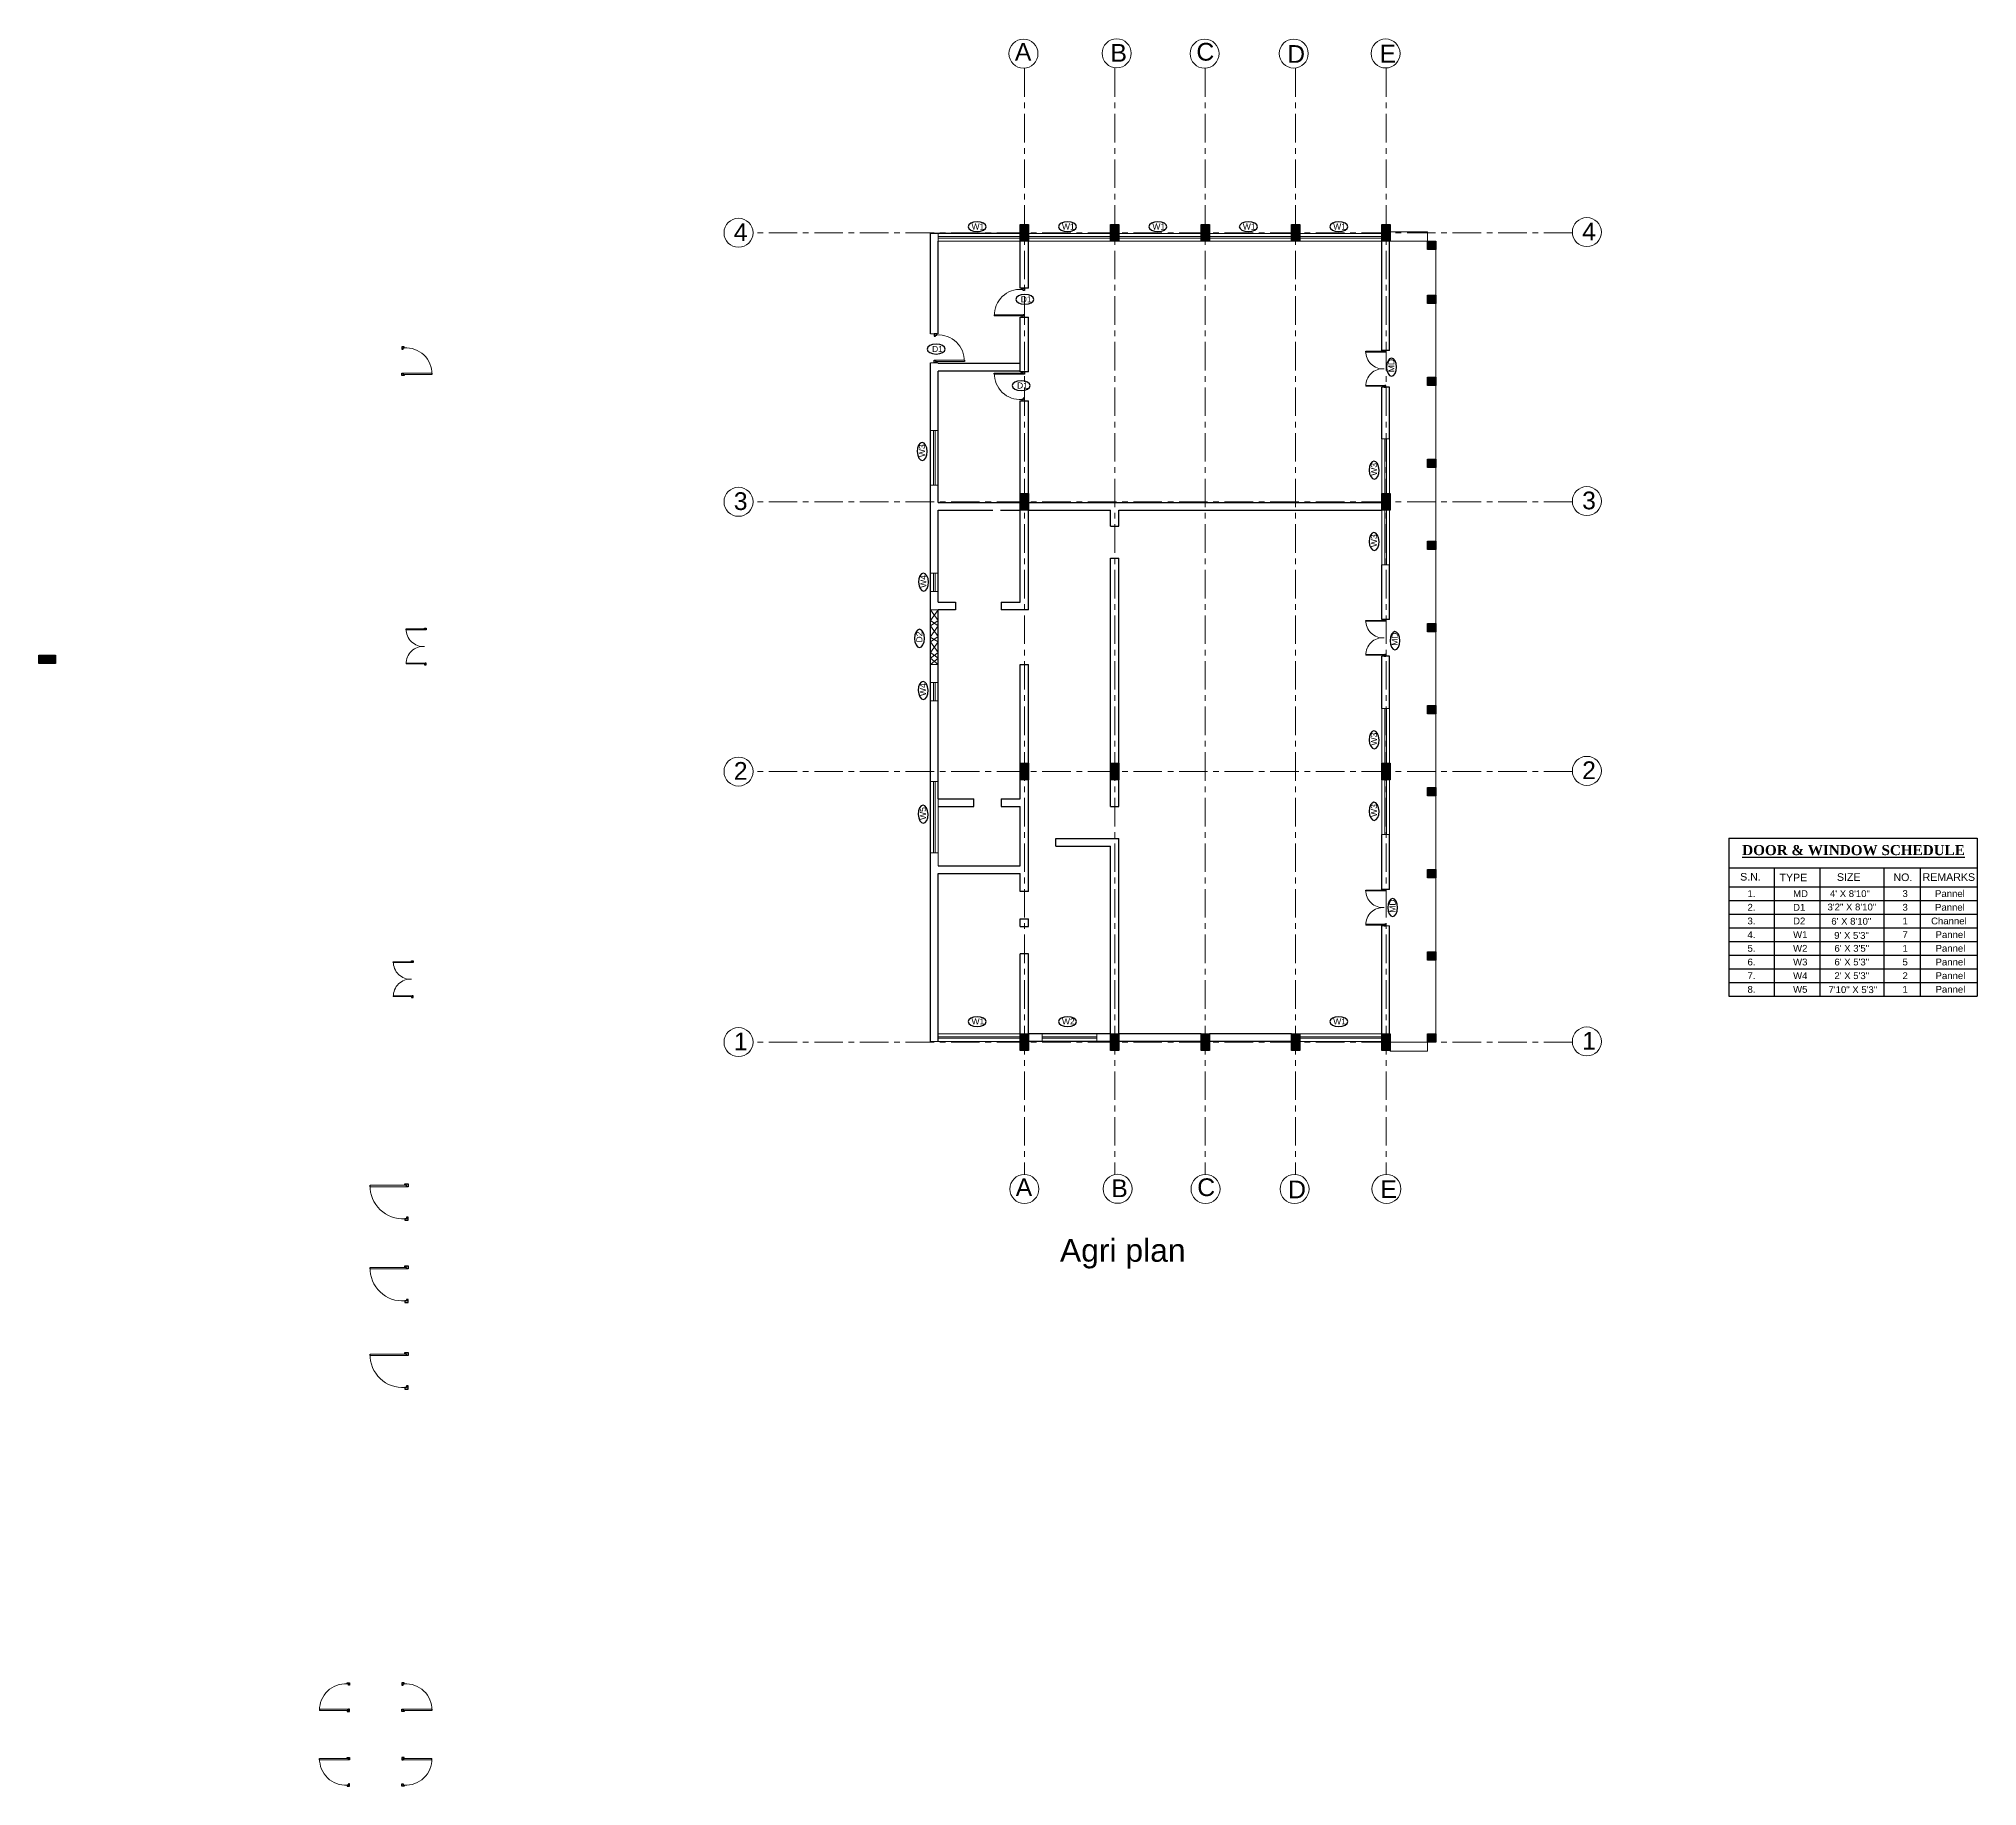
# Model space of a CAD drawing. Header units: inches. Extents: x -6800 to 96653, y -25814 to 17379.
# Drawn here: x 2378 to 4929, y -5279 to -2980 of the extents above; entities that cross this region are included whole.
import ezdxf

# ---------------------------------------------------------------- set-up
doc = ezdxf.new("R2010")
doc.units = ezdxf.units.IN
doc.header["$MEASUREMENT"] = 0
doc.linetypes.add('CENTER', pattern=[2, 1.25, -0.25, 0.25, -0.25])
for name, color, linetype, lineweight in [('Cent line', 54, 'CENTER', 9), ('Column', 101, 'Continuous', 30), ('Door', 20, 'Continuous', 20), ('passage', 42, 'Continuous', 20), ('Stairs', 60, 'Continuous', 13), ('text', 31, 'Continuous', 13), ('Wall', 90, 'Continuous', 30), ('Win ele', 211, 'Continuous', 15), ('Window', 140, 'Continuous', 13)]:
    doc.layers.add(name, color=color, linetype=linetype, lineweight=lineweight)
doc.styles.get("Standard").update_dxf_attribs({"font": 'arial.ttf'})

# ---------------------------------------------------------------- blocks, each defined once
blk = doc.blocks.new('c')
at = {"layer": 'Column'}
h = blk.add_hatch(color=256, dxfattribs=at)
h.dxf.hatch_style = 1
h.paths.add_polyline_path([(2389, -3824.1), (2400, -3824.1), (2400, -3802.1), (2389, -3802.1)])
blk.add_lwpolyline([(2389, -3802.1), (2400, -3802.1), (2400, -3824.1), (2389, -3824.1)], close=True, dxfattribs=at)
blk = doc.blocks.new('D1')
at = {"transparency": 33554508}
h = blk.add_hatch(color=4, dxfattribs=at)
h.dxf.hatch_style = 1
h.paths.add_polyline_path([(579.6, -15.7), (581.1, -15.7), (581.1, -14.2), (578.1, -14.2), (578.1, -17.2), (579.6, -17.2)])
h.paths.add_polyline_path([(612.6, -15.7), (612.6, -17.2), (614.1, -17.2), (614.1, -14.2), (611.1, -14.2), (611.1, -15.7)])
for p, q in [((578.1, -17.2), (578.1, -14.2)), ((578.1, -14.2), (581.1, -14.2)), ((579.6, -17.2), (578.1, -17.2)), ((581.1, -15.7), (579.6, -15.7)), ((579.6, -15.7), (579.6, -17.2)), ((581.1, -14.2), (581.1, -15.7)), ((614.1, -14.2), (611.1, -14.2)), ((611.1, -14.2), (611.1, -15.7)), ((611.1, -15.7), (612.6, -15.7)), ((612.6, -15.7), (612.6, -17.2)), ((612.6, -17.2), (614.1, -17.2)), ((614.1, -17.2), (614.1, -14.2)), ((611.1, -51.7), (612.6, -51.7))]:
    blk.add_line(p, q)
at = {"layer": 'Door'}
for p, q in [((611.1, -15.7), (611.1, -51.7)), ((612.6, -51.7), (612.6, -15.7))]:
    blk.add_line(p, q, dxfattribs=at)
blk.add_arc((611.8, -19.4), 32.3, 176.1244, 271.3295, dxfattribs=at)
blk = doc.blocks.new('ext col2')
at = {"layer": 'Column'}
h = blk.add_hatch(color=256, dxfattribs=at)
h.dxf.hatch_style = 1
h.paths.add_polyline_path([(-33.9, -32.7), (-33.9, -21.7), (-44.9, -21.7), (-44.9, -32.7)])
blk.add_lwpolyline([(-44.9, -21.7), (-33.9, -21.7), (-33.9, -32.7), (-44.9, -32.7)], close=True, dxfattribs=at)

msp = doc.modelspace()

# ---------------------------------------------------------------- linework, layer by layer
for p, q in [((4124.5, -3392.2), (4124.5, -3391.1)), ((4148.5, -3390.1), (4150.6, -3390.1)), ((4148.5, -3391.1), (4148.5, -3390.1)), ((4149.5, -3391.1), (4148.5, -3391.1)), ((4149.5, -3392.2), (4149.5, -3391.1)), ((4150.6, -3392.2), (4149.5, -3392.2)), ((4150.6, -3390.1), (4150.6, -3392.2)), ((4124.5, -3436), (4124.5, -3437)), ((4149.5, -3437), (4148.5, -3437)), ((4148.5, -3437), (4148.5, -3438.1)), ((4148.5, -3438.1), (4150.6, -3438.1)), ((4150.6, -3436), (4149.5, -3436)), ((4149.5, -3436), (4149.5, -3437)), ((4150.6, -3438.1), (4150.6, -3436)), ((4124.5, -3746.2), (4124.5, -3745.1)), ((4148.5, -3744.1), (4150.6, -3744.1)), ((4148.5, -3745.1), (4148.5, -3744.1)), ((4149.5, -3745.1), (4148.5, -3745.1)), ((4149.5, -3746.2), (4149.5, -3745.1)), ((4150.6, -3746.2), (4149.5, -3746.2)), ((4150.6, -3744.1), (4150.6, -3746.2)), ((2861.7, -3757.6), (2861.7, -3756.5)), ((2885.7, -3755.5), (2887.8, -3755.5)), ((2885.7, -3756.5), (2885.7, -3755.5)), ((2886.7, -3756.5), (2885.7, -3756.5)), ((2886.7, -3757.6), (2886.7, -3756.5)), ((2887.8, -3757.6), (2886.7, -3757.6)), ((2887.8, -3755.5), (2887.8, -3757.6)), ((4124.5, -3790), (4124.5, -3791)), ((4149.5, -3791), (4148.5, -3791)), ((4148.5, -3791), (4148.5, -3792.1)), ((4148.5, -3792.1), (4150.6, -3792.1)), ((4150.6, -3790), (4149.5, -3790)), ((4149.5, -3790), (4149.5, -3791)), ((4150.6, -3792.1), (4150.6, -3790)), ((2861.7, -3801.4), (2861.7, -3802.5)), ((2886.7, -3802.5), (2885.7, -3802.5)), ((2885.7, -3802.5), (2885.7, -3803.5)), ((2885.7, -3803.5), (2887.8, -3803.5)), ((2887.8, -3801.4), (2886.7, -3801.4)), ((2886.7, -3801.4), (2886.7, -3802.5)), ((2887.8, -3803.5), (2887.8, -3801.4)), ((4124.5, -4101.2), (4124.5, -4100.1)), ((4148.5, -4099.1), (4150.6, -4099.1)), ((4148.5, -4100.1), (4148.5, -4099.1)), ((4149.5, -4100.1), (4148.5, -4100.1)), ((4149.5, -4101.2), (4149.5, -4100.1)), ((4150.6, -4101.2), (4149.5, -4101.2)), ((4150.6, -4099.1), (4150.6, -4101.2)), ((4124.5, -4145), (4124.5, -4146)), ((4149.5, -4146), (4148.5, -4146)), ((4148.5, -4146), (4148.5, -4147.1)), ((4148.5, -4147.1), (4150.6, -4147.1)), ((4150.6, -4145), (4149.5, -4145)), ((4149.5, -4145), (4149.5, -4146)), ((4150.6, -4147.1), (4150.6, -4145)), ((2844.6, -4195.3), (2844.6, -4194.3)), ((2868.6, -4193.2), (2870.7, -4193.2)), ((2868.6, -4194.3), (2868.6, -4193.2)), ((2869.6, -4194.3), (2868.6, -4194.3)), ((2869.6, -4195.3), (2869.6, -4194.3)), ((2870.7, -4195.3), (2869.6, -4195.3)), ((2870.7, -4193.2), (2870.7, -4195.3)), ((2844.6, -4239.1), (2844.6, -4240.2)), ((2869.6, -4240.2), (2868.6, -4240.2)), ((2868.6, -4240.2), (2868.6, -4241.2)), ((2868.6, -4241.2), (2870.7, -4241.2)), ((2870.7, -4239.1), (2869.6, -4239.1)), ((2869.6, -4239.1), (2869.6, -4240.2)), ((2870.7, -4241.2), (2870.7, -4239.1))]:
    msp.add_line(p, q)
at = {"transparency": 33554687}
for p, q in [((4602.1, -4031.6), (4929.1, -4031.6)), ((4602.1, -4031.6), (4602.1, -4239.7)), ((4929.1, -4031.6), (4929.1, -4239.7)), ((4602.1, -4070.6), (4929.1, -4070.6)), ((4662.1, -4070.6), (4662.1, -4239.7)), ((4722.1, -4070.6), (4722.1, -4239.7)), ((4806.1, -4070.6), (4806.1, -4239.7)), ((4854.1, -4070.6), (4854.1, -4239.7)), ((4602.1, -4095.6), (4929.1, -4095.6)), ((4602.1, -4113.7), (4929.1, -4113.7)), ((4602.1, -4131.7), (4929.1, -4131.7)), ((4602.1, -4149.7), (4929.1, -4149.7)), ((4602.1, -4167.7), (4929.1, -4167.7)), ((4602.1, -4185.7), (4929.1, -4185.7)), ((4602.1, -4203.7), (4929.1, -4203.7)), ((4602.1, -4203.7), (4929.1, -4203.7)), ((4602.1, -4221.7), (4929.1, -4221.7)), ((4602.1, -4221.7), (4929.1, -4221.7)), ((4602.1, -4239.7), (4929.1, -4239.7))]:
    msp.add_line(p, q, dxfattribs=at)
at = {"extrusion": (0, 0, -1)}
for centre, major_axis in [((3612.9, -3227.1), (11.9, 0)), ((3731.9, -3227.1), (11.9, 0)), ((3850.9, -3227.1), (11.9, 0)), ((3969.9, -3227.1), (11.9, 0)), ((4088.9, -3227.1), (11.9, 0)), ((3675.7, -3322.8), (11.9, 0)), ((3559, -3388.2), (11.9, 0)), ((4158.3, -3411.9), (0, 11.9)), ((3670.9, -3436.3), (11.9, 0)), ((3540.7, -3523), (-0.2, 11.9)), ((4135.4, -3547.4), (-0.2, 11.9)), ((4135.4, -3641.4), (-0.2, 11.9)), ((3542.4, -3694.9), (-0.2, 11.9)), ((3537.1, -3768.8), (0, 11.9)), ((4162.8, -3771.9), (0, 11.9)), ((3541.9, -3837.3), (-0.2, 11.9)), ((4135.4, -3902.4), (-0.2, 11.9)), ((3541.9, -4000.3), (-0.2, 11.9)), ((4135.4, -3996.4), (-0.2, 11.9)), ((4159.8, -4123.1), (0, 11.9)), ((3612.9, -4273.1), (11.9, 0)), ((3731.9, -4273.1), (11.9, 0)), ((4088.9, -4273.1), (11.9, 0))]:
    msp.add_ellipse(centre, major_axis=major_axis, ratio=0.54409, dxfattribs=at)
at = {"layer": 'Cent line', "ltscale": 30, "transparency": 33554643}
for p, q in [((3675.1, -3018.7), (3675.1, -4474.3)), ((3794.1, -3018.7), (3794.1, -4474.3)), ((3913.1, -3018.7), (3913.1, -4474.3)), ((4032.1, -3018.7), (4032.1, -4474.3)), ((4151.1, -3018.7), (4151.1, -4474.3)), ((4396.2, -3235.1), (3318, -3235.1)), ((4396.2, -3589.1), (3318, -3589.1)), ((4396.2, -3944.1), (3318, -3944.1)), ((4396.2, -4300.1), (3318, -4300.1))]:
    msp.add_line(p, q, dxfattribs=at)
at = {"layer": 'Door'}
for p, q in [((4124.5, -3391.1), (4149.5, -3391.1)), ((4149.5, -3392.2), (4124.5, -3392.2)), ((4149.5, -3436), (4124.5, -3436)), ((4124.5, -3437), (4149.5, -3437)), ((3551.6, -3803.1), (3551.6, -3731.1)), ((3551.6, -3731.1), (3561.6, -3731.1)), ((3561.6, -3731.1), (3551.6, -3745.2)), ((3551.6, -3731.1), (3561.6, -3745.2)), ((3551.6, -3745.2), (3561.6, -3752.3)), ((3561.6, -3745.2), (3551.6, -3752.3)), ((3561.6, -3731.1), (3561.6, -3803.1)), ((4124.5, -3745.1), (4149.5, -3745.1)), ((4149.5, -3746.2), (4124.5, -3746.2)), ((2861.7, -3756.5), (2886.7, -3756.5)), ((2886.7, -3757.6), (2861.7, -3757.6)), ((3561.6, -3752.3), (3551.1, -3767.1)), ((3551.1, -3767.1), (3561.6, -3773.5)), ((3551.6, -3752.3), (3561.6, -3766.4)), ((3561.6, -3766.4), (3551.6, -3773.5)), ((3561.6, -3773.5), (3551.6, -3787.6)), ((3551.6, -3773.5), (3561.6, -3787.6)), ((3551.6, -3787.6), (3561.6, -3794.7)), ((3561.6, -3787.6), (3551.6, -3794.7)), ((3561.6, -3794.7), (3551.6, -3803.1)), ((3551.6, -3794.7), (3561.6, -3803.1)), ((4149.5, -3790), (4124.5, -3790)), ((4124.5, -3791), (4149.5, -3791)), ((2886.7, -3801.4), (2861.7, -3801.4)), ((2861.7, -3802.5), (2886.7, -3802.5)), ((3561.6, -3803.1), (3551.6, -3803.1)), ((4124.5, -4100.1), (4149.5, -4100.1)), ((4149.5, -4101.2), (4124.5, -4101.2)), ((4149.5, -4145), (4124.5, -4145)), ((4124.5, -4146), (4149.5, -4146)), ((2844.6, -4194.3), (2869.6, -4194.3)), ((2869.6, -4195.3), (2844.6, -4195.3)), ((2869.6, -4239.1), (2844.6, -4239.1)), ((2844.6, -4240.2), (2869.6, -4240.2))]:
    msp.add_line(p, q, dxfattribs=at)
for centre, start, end in [((4147, -3391.7), 178.6705, 273.8756), ((4147, -3436.5), 86.1244, 181.3295), ((4147, -3745.7), 178.6705, 273.8756), ((2884.1, -3757.1), 178.6705, 273.8756), ((4147, -3790.5), 86.1244, 181.3295), ((2884.1, -3801.9), 86.1244, 181.3295), ((4147, -4100.7), 178.6705, 273.8756), ((4147, -4145.5), 86.1244, 181.3295), ((2867.1, -4194.8), 178.6705, 273.8756), ((2867.1, -4239.7), 86.1244, 181.3295)]:
    msp.add_arc(centre, 22.5, start, end, dxfattribs=at)
at = {"layer": 'passage'}
for p, q in [((4216.6, -3317.1), (4216.6, -3257.1)), ((4216.6, -3425.1), (4216.6, -3328.1)), ((4216.6, -3533.1), (4216.6, -3436.1)), ((4216.6, -3641.1), (4216.6, -3544.1)), ((4216.6, -3749.1), (4216.6, -3652.1)), ((4216.6, -3857.1), (4216.6, -3760.1)), ((4216.6, -3965.1), (4216.6, -3868.1)), ((4216.6, -4073.1), (4216.6, -3976.1)), ((4216.6, -4181.1), (4216.6, -4084.1)), ((4216.6, -4289.1), (4216.6, -4192.1))]:
    msp.add_line(p, q, dxfattribs=at)
at = {"layer": 'Stairs'}
for p, q in [((4205.6, -3234.1), (4156.6, -3234.1)), ((4205.6, -3234.1), (4205.6, -3246.1)), ((4205.6, -3246.1), (4156.6, -3246.1)), ((4205.6, -4300.1), (4156.6, -4300.1)), ((4156.6, -4312.1), (4156.6, -4311.1)), ((4205.6, -4312.1), (4205.6, -4300.1)), ((4205.6, -4312.1), (4156.6, -4312.1))]:
    msp.add_line(p, q, dxfattribs=at)
at = {"layer": 'text'}
for centre in [(3673.9, -2999.4), (3796.6, -2999), (3912.3, -2999.4), (4029.6, -2999.3), (4150.5, -2999.2), (3298.9, -3235.1), (4415.4, -3234.2), (3298.9, -3589.1), (4415.4, -3588.2), (3298.9, -3944.1), (4415.4, -3943.2), (3298.9, -4300.1), (4415.4, -4299.2), (3675.1, -4493.4), (3797.8, -4493.1), (3913.5, -4493.4), (4030.7, -4493.4), (4151.6, -4493.3)]:
    msp.add_circle(centre, 19.1, dxfattribs=at)
at = {"layer": 'Wall'}
for p, q in [((3669.6, -3236.1), (3551.6, -3236.1)), ((3551.6, -3368.1), (3551.6, -3236.1)), ((3561.6, -3368.1), (3561.6, -3246.1)), ((3669.6, -3308.1), (3669.6, -3246.1)), ((3680.6, -3308.1), (3680.6, -3246.1)), ((4145.6, -3390.1), (4145.6, -3246.1)), ((4155.6, -3390.1), (4155.6, -3246.1)), ((3680.6, -3308.1), (3669.6, -3308.1)), ((3669.6, -3346.1), (3680.6, -3346.1)), ((3669.6, -3418.1), (3669.6, -3346.1)), ((3680.6, -3418.1), (3680.6, -3346.1)), ((4155.6, -3390.1), (4145.6, -3390.1)), ((3551.6, -4299.1), (3551.6, -3406.1)), ((3669.6, -3407.1), (3561.6, -3407.1)), ((3669.6, -3417.1), (3561.6, -3417.1)), ((3561.6, -3590.1), (3561.6, -3417.1)), ((3680.6, -3418.1), (3669.6, -3418.1)), ((4155.6, -3438.1), (4145.6, -3438.1)), ((4145.6, -3506.1), (4145.6, -3438.1)), ((4155.6, -3506.1), (4155.6, -3438.1)), ((3669.6, -3590.1), (3669.6, -3456.1)), ((3669.6, -3456.1), (3680.6, -3456.1)), ((3680.6, -3590.1), (3680.6, -3456.1)), ((3561.6, -3590.1), (3669.6, -3590.1)), ((3680.6, -3590.1), (4145.6, -3590.1)), ((3561.6, -3600.1), (3633.6, -3600.1)), ((3561.6, -3721.1), (3561.6, -3600.1)), ((3643.6, -3600.1), (3669.6, -3600.1)), ((3669.6, -3721.1), (3669.6, -3600.1)), ((3680.6, -3600.1), (3788.6, -3600.1)), ((3680.6, -3731.1), (3680.6, -3600.1)), ((3788.6, -3621.1), (3788.6, -3600.1)), ((3788.6, -3621.1), (3799.6, -3621.1)), ((3799.6, -3621.1), (3799.6, -3600.1)), ((3799.6, -3600.1), (4145.6, -3600.1)), ((3788.6, -3990.1), (3788.6, -3663.1)), ((3788.6, -3663.1), (3799.6, -3663.1)), ((3799.6, -3990.1), (3799.6, -3663.1)), ((4145.6, -3744.1), (4145.6, -3672.1)), ((4155.6, -3744.1), (4155.6, -3672.1)), ((3561.6, -3721.1), (3584.6, -3721.1)), ((3584.6, -3721.1), (3584.6, -3731.1)), ((3644.6, -3721.1), (3644.6, -3731.1)), ((3644.6, -3721.1), (3669.6, -3721.1)), ((3561.6, -3980.1), (3561.6, -3731.1)), ((3584.6, -3731.1), (3561.6, -3731.1)), ((3680.6, -3731.1), (3644.6, -3731.1)), ((4155.6, -3744.1), (4145.6, -3744.1)), ((4155.6, -3792.1), (4145.6, -3792.1)), ((4145.6, -3861.1), (4145.6, -3792.1)), ((4155.6, -3861.1), (4155.6, -3792.1)), ((3669.6, -3980.1), (3669.6, -3803.1)), ((3669.6, -3803.1), (3680.6, -3803.1)), ((3680.6, -3980.1), (3680.6, -3803.1)), ((3561.6, -3980.1), (3608.6, -3980.1)), ((3561.6, -3990.1), (3608.6, -3990.1)), ((3608.6, -3990.1), (3608.6, -3980.1)), ((3644.6, -3980.1), (3644.6, -3990.1)), ((3644.6, -3980.1), (3669.6, -3980.1)), ((3644.6, -3990.1), (3669.6, -3990.1)), ((3669.6, -4032.1), (3669.6, -3990.1)), ((3680.6, -4102.1), (3680.6, -3980.1)), ((3788.6, -3990.1), (3799.6, -3990.1)), ((4145.6, -4099.1), (4145.6, -4027.1)), ((4155.6, -4099.1), (4155.6, -4027.1)), ((3669.6, -4042.1), (3669.6, -4032.1)), ((3669.6, -4068.1), (3669.6, -4042.1)), ((3716.6, -4042.1), (3716.6, -4032.1)), ((3716.6, -4032.1), (3799.6, -4032.1)), ((3716.6, -4042.1), (3788.6, -4042.1)), ((3788.6, -4289.1), (3788.6, -4042.1)), ((3799.6, -4289.1), (3799.6, -4032.1)), ((3561.6, -4068.1), (3669.6, -4068.1)), ((3561.6, -4299.1), (3561.6, -4078.1)), ((3561.6, -4078.1), (3669.6, -4078.1)), ((3669.6, -4102.1), (3669.6, -4078.1)), ((3680.6, -4102.1), (3669.6, -4102.1)), ((4155.6, -4099.1), (4145.6, -4099.1)), ((3669.6, -4138.1), (3680.6, -4138.1)), ((3669.6, -4148.1), (3669.6, -4138.1)), ((3669.6, -4148.1), (3680.6, -4148.1)), ((3680.6, -4148.1), (3680.6, -4138.1)), ((4145.6, -4289.1), (4145.6, -4147.1)), ((4155.6, -4289.1), (4155.6, -4147.1)), ((3669.6, -4289.1), (3669.6, -4184.1)), ((3680.6, -4184.1), (3669.6, -4184.1)), ((3680.6, -4289.1), (3680.6, -4184.1)), ((3788.6, -4289.1), (3680.6, -4289.1)), ((3788.6, -4299.1), (3680.6, -4299.1)), ((3907.6, -4289.1), (3799.6, -4289.1)), ((3907.6, -4299.1), (3799.6, -4299.1)), ((4026.6, -4289.1), (3918.6, -4289.1)), ((4026.6, -4299.1), (3918.6, -4299.1))]:
    msp.add_line(p, q, dxfattribs=at)
at = {"layer": 'Win ele', "transparency": 33554526}
for p, q in [((3788.6, -3236.1), (3680.6, -3236.1)), ((3907.6, -3236.1), (3799.6, -3236.1)), ((4026.6, -3236.1), (3918.6, -3236.1)), ((4145.6, -3236.1), (4037.6, -3236.1)), ((3669.6, -3246.1), (3561.6, -3246.1)), ((3788.6, -3246.1), (3680.6, -3246.1)), ((3907.6, -3246.1), (3799.6, -3246.1)), ((4026.6, -3246.1), (3918.6, -3246.1)), ((4145.6, -3246.1), (4037.6, -3246.1)), ((3551.6, -3368.1), (3561.6, -3368.1)), ((3561.6, -3406.1), (3551.6, -3406.1)), ((3551.6, -3408.1), (3551.6, -3406.1)), ((3561.6, -3406.1), (3561.6, -3407.1)), ((3561.6, -3407.1), (3561.6, -3406.1)), ((4155.6, -3506.1), (4145.6, -3506.1)), ((4155.6, -3578.1), (4145.6, -3578.1)), ((4145.6, -3600.1), (4145.6, -3578.1)), ((4155.6, -3600.1), (4155.6, -3578.1)), ((4155.6, -3590.1), (4156.6, -3590.1)), ((4155.6, -3600.1), (4145.6, -3600.1)), ((4155.6, -3600.1), (4156.6, -3600.1)), ((4155.6, -3672.1), (4145.6, -3672.1)), ((4155.6, -3861.1), (4145.6, -3861.1)), ((4156.6, -3933.1), (4145.6, -3933.1)), ((4145.6, -3955.1), (4145.6, -3933.1)), ((4155.6, -3955.1), (4155.6, -3933.1)), ((4156.6, -3955.1), (4145.6, -3955.1)), ((3561.6, -4068.1), (3561.6, -3990.1)), ((4155.6, -4147.1), (4145.6, -4147.1)), ((3669.6, -4299.1), (3551.6, -4299.1)), ((3669.6, -4289.1), (3561.6, -4289.1)), ((3907.6, -4311.1), (3907.6, -4289.1)), ((3918.6, -4311.1), (3918.6, -4289.1)), ((4026.6, -4311.1), (4026.6, -4289.1)), ((4156.6, -4289.1), (4037.6, -4289.1)), ((4037.6, -4311.1), (4037.6, -4289.1)), ((4156.6, -4299.1), (4037.6, -4299.1))]:
    msp.add_line(p, q, dxfattribs=at)
at = {"layer": 'Window'}
for p, q in [((3669.6, -3236.1), (3561.6, -3236.1)), ((3561.6, -3236.1), (3561.6, -3246.1)), ((3669.6, -3246.1), (3669.6, -3236.1)), ((3788.6, -3236.1), (3680.6, -3236.1)), ((3680.6, -3236.1), (3680.6, -3246.1)), ((3788.6, -3246.1), (3788.6, -3236.1)), ((3907.6, -3236.1), (3799.6, -3236.1)), ((3799.6, -3236.1), (3799.6, -3246.1)), ((3907.6, -3246.1), (3907.6, -3236.1)), ((4026.6, -3236.1), (3918.6, -3236.1)), ((3918.6, -3236.1), (3918.6, -3246.1)), ((4026.6, -3246.1), (4026.6, -3236.1)), ((4145.6, -3236.1), (4037.6, -3236.1)), ((4037.6, -3236.1), (4037.6, -3246.1)), ((4145.6, -3246.1), (4145.6, -3236.1)), ((3561.6, -3240.1), (3669.6, -3240.1)), ((3561.6, -3242.1), (3669.6, -3242.1)), ((3561.6, -3246.1), (3669.6, -3246.1)), ((3680.6, -3240.1), (3788.6, -3240.1)), ((3680.6, -3242.1), (3788.6, -3242.1)), ((3680.6, -3246.1), (3788.6, -3246.1)), ((3799.6, -3240.1), (3907.6, -3240.1)), ((3799.6, -3242.1), (3907.6, -3242.1)), ((3799.6, -3246.1), (3907.6, -3246.1)), ((3918.6, -3240.1), (4026.6, -3240.1)), ((3918.6, -3242.1), (4026.6, -3242.1)), ((3918.6, -3246.1), (4026.6, -3246.1)), ((4037.6, -3240.1), (4145.6, -3240.1)), ((4037.6, -3242.1), (4145.6, -3242.1)), ((4037.6, -3246.1), (4145.6, -3246.1)), ((3551.6, -3495.1), (3551.6, -3567.1)), ((3561.6, -3495.1), (3551.6, -3495.1)), ((3555.6, -3495.1), (3555.6, -3567.1)), ((3557.6, -3495.1), (3557.6, -3567.1)), ((3561.6, -3567.1), (3561.6, -3495.1)), ((4145.6, -3506.1), (4145.6, -3578.1)), ((4145.6, -3506.1), (4155.6, -3506.1)), ((4149.6, -3506.1), (4149.6, -3578.1)), ((4151.6, -3506.1), (4151.6, -3578.1)), ((4155.6, -3506.1), (4155.6, -3578.1)), ((3551.6, -3567.1), (3561.6, -3567.1)), ((4155.6, -3578.1), (4145.6, -3578.1)), ((4145.6, -3672.1), (4145.6, -3600.1)), ((4145.6, -3600.1), (4155.6, -3600.1)), ((4149.6, -3600.1), (4149.6, -3672.1)), ((4151.6, -3600.1), (4151.6, -3672.1)), ((4155.6, -3600.1), (4155.6, -3672.1)), ((4155.6, -3672.1), (4145.6, -3672.1)), ((3551.6, -3683.1), (3561.6, -3683.1)), ((3551.6, -3707.1), (3551.6, -3683.1)), ((3555.6, -3683.1), (3555.6, -3707.1)), ((3557.6, -3683.1), (3557.6, -3707.1)), ((3561.6, -3683.1), (3561.6, -3707.1)), ((3561.6, -3707.1), (3551.6, -3707.1)), ((3561.6, -3827.1), (3551.6, -3827.1)), ((3551.6, -3827.1), (3551.6, -3851.1)), ((3551.6, -3851.1), (3561.6, -3851.1)), ((3555.6, -3827.1), (3555.6, -3851.1)), ((3557.6, -3827.1), (3557.6, -3851.1)), ((3561.6, -3851.1), (3561.6, -3827.1)), ((4145.6, -3861.1), (4155.6, -3861.1)), ((4145.6, -3933.1), (4145.6, -3861.1)), ((4149.6, -3861.1), (4149.6, -3933.1)), ((4151.6, -3861.1), (4151.6, -3933.1)), ((4155.6, -3861.1), (4155.6, -3933.1)), ((4155.6, -3933.1), (4145.6, -3933.1)), ((3561.6, -3957.1), (3551.6, -3957.1)), ((3551.6, -3957.1), (3551.6, -4051.1)), ((3555.6, -3957.1), (3555.6, -4051.1)), ((3557.6, -3957.1), (3557.6, -4051.1)), ((3561.6, -4051.1), (3561.6, -3957.1)), ((4155.6, -3955.1), (4145.6, -3955.1)), ((4145.6, -3955.1), (4145.6, -4027.1)), ((4149.6, -3955.1), (4149.6, -4027.1)), ((4151.6, -3955.1), (4151.6, -4027.1)), ((4155.6, -4027.1), (4155.6, -3955.1)), ((4145.6, -4027.1), (4155.6, -4027.1)), ((3551.6, -4051.1), (3561.6, -4051.1)), ((3561.6, -4289.1), (3669.6, -4289.1)), ((3561.6, -4299.1), (3561.6, -4289.1)), ((3561.6, -4293.1), (3669.6, -4293.1)), ((3561.6, -4295.1), (3669.6, -4295.1)), ((3669.6, -4299.1), (3561.6, -4299.1)), ((3669.6, -4289.1), (3669.6, -4299.1)), ((3698.6, -4289.1), (3698.6, -4299.1)), ((3698.6, -4289.1), (3770.6, -4289.1)), ((3770.6, -4293.1), (3698.6, -4293.1)), ((3770.6, -4295.1), (3698.6, -4295.1)), ((3770.6, -4299.1), (3698.6, -4299.1)), ((3770.6, -4289.1), (3770.6, -4299.1)), ((4145.6, -4289.1), (4037.6, -4289.1)), ((4037.6, -4289.1), (4037.6, -4299.1)), ((4037.6, -4293.1), (4145.6, -4293.1)), ((4037.6, -4295.1), (4145.6, -4295.1)), ((4037.6, -4299.1), (4145.6, -4299.1)), ((4145.6, -4299.1), (4145.6, -4289.1))]:
    msp.add_line(p, q, dxfattribs=at)

# ---------------------------------------------------------------- block references
for p, xscale, yscale, zscale, rotation in [((3690.1, -2697.9), 1.055555555555561, 1.055555555555561, 1.055555555555561, 269.9999999999995), ((2840.8, -2774.8), -1.055555555555561, 1.055555555555561, 1.055555555555561, 90.0000000000005), ((3541.6, -2757.9), -1.055555555555561, 1.055555555555561, 1.055555555555561, 90.0000000000005), ((3690.1, -4066.3), -1.055555555555561, 1.055555555555561, 1.055555555555561, 270.0000000000005), ((2882.9, -5305.3), -1.333333333333333, 1.333333333333333, 1.333333333333333, 270), ((2882.9, -5413.4), -1.333333333333333, 1.333333333333333, 1.333333333333333, 270), ((2882.9, -5527.4), -1.333333333333333, 1.333333333333333, 1.333333333333333, 270), ((2802.1, -4532.8), 1.055555555555561, 1.055555555555561, 1.055555555555561, 269.9999999999995), ((2840.8, -4532.8), -1.055555555555561, 1.055555555555561, 1.055555555555561, 90.0000000000005), ((2802.1, -5889.5), -1.055555555555561, 1.055555555555561, 1.055555555555561, 270.0000000000005), ((2840.8, -5889.5), 1.055555555555561, 1.055555555555561, 1.055555555555561, 89.99999999999955)]:
    msp.add_blockref('D1', p, dxfattribs=dict(xscale=xscale, yscale=yscale, zscale=zscale, rotation=rotation))
at = {"layer": 'Win ele', "transparency": 33554526}
for p in [(1280.6, 578), (1399.6, 578), (1518.6, 578), (1637.6, 578), (1756.6, 578), (1280.6, 224), (1756.6, 224), (1280.6, -131), (1399.6, -131), (1756.6, -131), (1280.6, -487), (1399.6, -487), (1518.6, -487), (1637.6, -487), (1756.6, -487)]:
    msp.add_blockref('c', p, dxfattribs=at)
for name, p, rotation in [('ext col2', (4171.7, -3278.8), 180), ('ext col2', (4171.7, -3349.8), 180), ('ext col2', (4171.7, -3457.8), 180), ('ext col2', (4171.7, -3565.8), 180), ('ext col2', (4171.7, -3673.8), 180), ('ext col2', (4171.7, -3781.8), 180), ('c', (6202.1, -1402.1), 270), ('ext col2', (4171.7, -3889.8), 180), ('ext col2', (4171.7, -3997.8), 180), ('ext col2', (4171.7, -4105.8), 180), ('ext col2', (4171.7, -4213.8), 180), ('ext col2', (4171.7, -4321.8), 180)]:
    msp.add_blockref(name, p, dxfattribs=dict(at, rotation=rotation))

# ---------------------------------------------------------------- texts
at = {"char_height": 8, "attachment_point": 1}
for s, insert in [('W1', (3605.6, -3222.9)), ('W1', (3724.6, -3222.9)), ('W1', (3843.6, -3222.9)), ('W1', (3962.6, -3222.9)), ('W1', (4081.6, -3222.9)), ('D1', (3670.3, -3318.6)), ('D1', (3553.6, -3384)), ('D1', (3665.5, -3432.1)), ('W1', (3605.6, -4268.9)), ('W2', (3724.6, -4268.9)), ('W1', (4081.6, -4268.9))]:
    msp.add_mtext_dynamic_manual_height_columns(s, width=25.262, gutter_width=1, heights=[0], dxfattribs=dict(at, insert=insert))
for s, insert, rotation in [('MD', (4154.1, -3418.6), 90), ('W3', (3536.6, -3530.4), 91.0698), ('W3', (4131.4, -3554.8), 91.0698), ('W3', (4131.4, -3648.8), 91.0698), ('W4', (3538.3, -3702.3), 91.0698), ('D2', (3532.9, -3774.2), 90), ('MD', (4158.6, -3778.6), 90), ('W4', (3537.8, -3844.7), 91.0698), ('W3', (4131.4, -3909.8), 91.0698), ('W5', (3537.8, -4007.7), 91.0698), ('W3', (4131.4, -4003.8), 91.0698), ('MD', (4155.6, -4129.8), 90)]:
    msp.add_mtext_dynamic_manual_height_columns(s, width=25.262, gutter_width=1, heights=[0], dxfattribs=dict(at, insert=insert, rotation=rotation))
at = {"transparency": 33554687, "attachment_point": 1}
for s, width, insert, char_height in [('{\\fTimes New Roman|b1|i0|c0|p18;\\LDOOR & WINDOW SCHEDULE}', 741.126, (4619.8, -4040.8), 13.2), ('S.N.', 45.033, (4617.1, -4077.5), 10), ('TYPE', 45.033, (4668.9, -4078.5), 10), ('SIZE', 45.033, (4744.5, -4077.9), 10), ('NO.', 45.033, (4818.9, -4078.2), 10), ('REMARKS', 45.033, (4857.2, -4077.9), 10), ('1.', 60, (4626.8, -4100.2), 9), ('MD', 60, (4686.8, -4100.2), 9), ('4\' X 8\'10"', 60, (4735.3, -4100.2), 9), ('3', 60, (4830.8, -4100.2), 9), ('Pannel', 60, (4873.6, -4100.2), 9), ('2.', 60, (4626.8, -4118.2), 9), ('D1', 60, (4686.8, -4118.2), 9), ('3\'2" X 8\'10"', 65.137, (4732.1, -4117.8), 9), ('3', 60, (4830.8, -4118.2), 9), ('Pannel', 60, (4873.6, -4118.2), 9), ('4.', 60, (4626.8, -4154.2), 9), ('3.', 60, (4626.8, -4136.2), 9), ('W1', 60, (4686.8, -4154.2), 9), ('D2', 60, (4686.8, -4136.2), 9), ('6\' X 8\'10"', 60, (4737.1, -4136.6), 9), ('9\' X 5\'3"', 69.327, (4740.9, -4155.2), 9), ('7', 60, (4830.8, -4154.2), 9), ('1', 60, (4830.8, -4136.2), 9), ('Channel', 60, (4868.4, -4136.2), 9), ('Pannel', 60, (4874.3, -4154.2), 9), ('5.', 60, (4626.8, -4172.2), 9), ('W2', 60, (4686.8, -4172.2), 9), ('6\' X 3\'5"', 60, (4741.2, -4172.2), 9), ('1', 60, (4830.8, -4172.2), 9), ('Pannel', 60, (4874.3, -4172.2), 9), ('6.', 60, (4626.8, -4190.2), 9), ('7.', 60, (4626.8, -4208.2), 9), ('W3', 60, (4686.8, -4190.2), 9), ('W4', 60, (4686.8, -4208.2), 9), ('6\' X 5\'3"', 60, (4741.2, -4190.2), 9), ('2\' X 5\'3"', 60, (4741.2, -4208.2), 9), ('5', 60, (4830.8, -4190.2), 9), ('2', 60, (4830.8, -4208.2), 9), ('Pannel', 60, (4874.3, -4190.2), 9), ('Pannel', 60, (4874.3, -4208.2), 9), ('8.', 60, (4626.8, -4226.2), 9), ('W5', 60, (4686.8, -4226.2), 9), ('7\'10" X 5\'3"', 67.157, (4733.4, -4226.6), 9), ('1', 60, (4830.8, -4226.2), 9), ('Pannel', 60, (4874.3, -4226.2), 9)]:
    msp.add_mtext_dynamic_manual_height_columns(s, width=width, gutter_width=1, heights=[0], dxfattribs=dict(at, insert=insert, char_height=char_height))
at = {"layer": 'text', "attachment_point": 1}
for s, width, gutter_width, insert, char_height in [('A', 337.778, 5.82, (3662.6, -2985.3), 23.3), ('B', 337.778, 5.82, (3788.4, -2986.7), 23.3), ('C', 337.778, 5.82, (3901.5, -2985.3), 23.3), ('D', 337.778, 5.82, (4021, -2988.2), 23.3), ('E', 337.778, 5.82, (4142.5, -2987.8), 23.3), ('4', 21.446, 1, (3292.7, -3222.6), 23.3), ('4', 21.446, 1, (4409.2, -3221.7), 23.3), ('3', 21.446, 1, (3292.7, -3576.6), 23.3), ('3', 21.446, 1, (4409.2, -3575.7), 23.3), ('2', 21.446, 1, (3292.7, -3931.6), 23.3), ('2', 21.446, 1, (4409.2, -3930.7), 23.3), ('1', 21.446, 1, (3292.7, -4287.6), 23.3), ('1', 21.446, 1, (4409.2, -4286.7), 23.3), ('A', 337.778, 5.82, (3663.7, -4479.4), 23.3), ('B', 337.778, 5.82, (3789.5, -4480.8), 23.3), ('C', 337.778, 5.82, (3902.6, -4479.4), 23.3), ('D', 337.778, 5.82, (4022.2, -4482.3), 23.3), ('E', 337.778, 5.82, (4143.7, -4481.9), 23.3), ('Agri plan', 1010.081, 5.07, (3721.9, -4559.1), 30)]:
    msp.add_mtext_dynamic_manual_height_columns(s, width=width, gutter_width=gutter_width, heights=[0], dxfattribs=dict(at, insert=insert, char_height=char_height))

doc.saveas('drawing.dxf')
